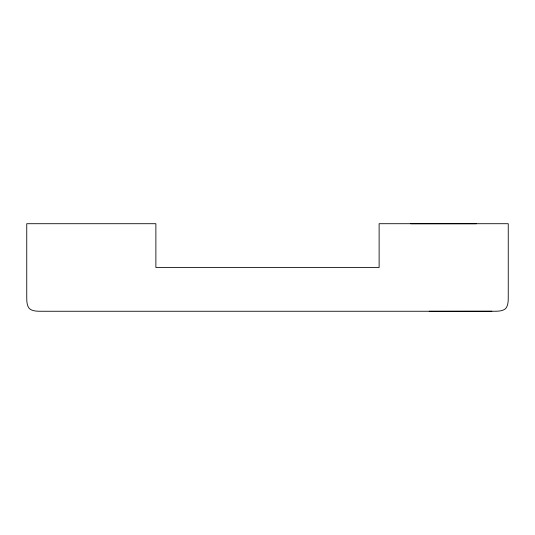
<?xml version="1.0" encoding="UTF-8"?>
<svg xmlns="http://www.w3.org/2000/svg" width="535" height="535" viewBox="0 0 535 535"><rect width="100%" height="100%" fill="white"/><g stroke="black" fill="none" stroke-linecap="round" stroke-linejoin="round"><path stroke-width="0.8" d="M491.832 311.256C496.513 311.149 501.736 311.771 505.635 308.648C508.765 304.743 508.143 299.52 508.25 294.845L508.25 223.71L379.121 223.71L379.121 267.487L155.879 267.487L155.879 223.71L26.75 223.71L26.75 294.845C26.857 299.52 26.235 304.743 29.365 308.648C33.264 311.771 38.487 311.149 43.168 311.256L491.832 311.256L429.224 311.29M410.806 223.744L476.29 223.744"/></g></svg>
